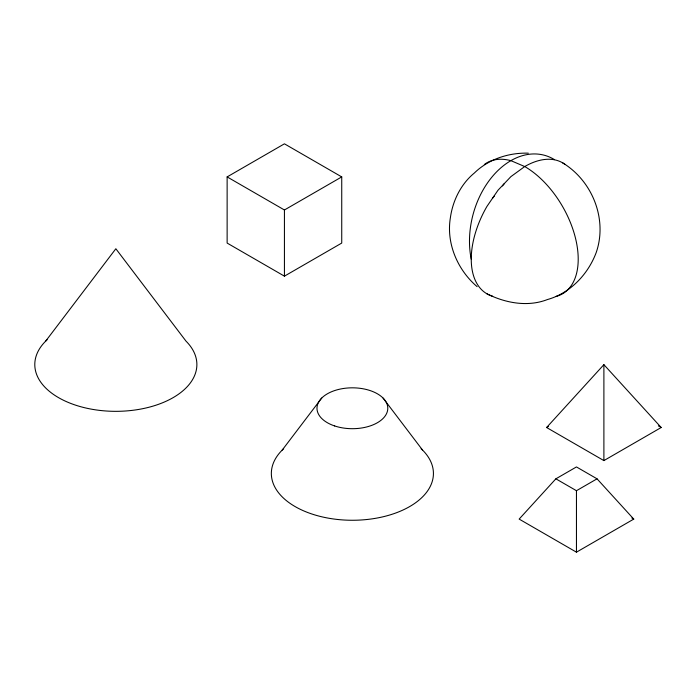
<?xml version="1.0" encoding="UTF-8"?>
<svg xmlns="http://www.w3.org/2000/svg" width="696" height="696" viewBox="0 0 696 696"><rect width="100%" height="100%" fill="white"/><g stroke="black" fill="none" stroke-linecap="round" stroke-linejoin="round"><path stroke-width="1.04" d="M45.658 341.153L115.841 248.75L186.023 341.153A81.041 46.789 0 0 1 167.205 400.731A81.041 46.789 0 0 1 62.327 399.687A81.041 46.789 0 0 1 47.102 339.761M282.202 450.086L321.735 398.042M492.455 198.36L494.447 195.872M502.442 185.928L504.435 183.448M546.595 427.509L603.893 364.652L661.2 427.509L603.893 460.595L546.595 427.509L548.474 426.43M555.869 478.822L519.155 519.094L576.453 552.18L633.76 519.094L597.038 478.822L576.453 466.938L555.869 478.822L576.453 490.706L597.038 478.822M227.131 176.906L284.429 143.82L341.736 176.906L341.736 243.069L284.429 276.155L227.131 243.069L227.131 176.906L284.429 209.983L341.736 176.906M528.316 153.172C508.767 152.554 488.453 159.193 474.359 173.017C460.943 184.005 452.731 200.692 450.382 217.735C446.084 243.348 457.559 270.013 477.125 286.656M486.913 293.799C505.427 303.038 527.638 307.24 547.413 299.558C570.181 293.19 588.042 274.398 596.211 252.526C607.738 219.214 592.357 180.812 562.551 162.794M658.381 425.882L661.2 427.509M631.881 518.015L633.76 519.094M383.044 398.042L422.568 450.086M603.893 364.652L603.893 460.595M576.453 490.706L576.453 552.18M284.429 209.983L284.429 276.155M421.124 448.694A81.041 46.789 0 0 1 405.194 508.967A81.041 46.789 0 0 1 299.584 508.967A81.041 46.789 0 0 1 283.646 448.694M484.32 164.508A75.638 43.665 60 0 1 510.89 160.654L524.732 166.544A75.638 43.665 -60 0 1 565.143 164.508M555.747 296.513A75.638 43.665 60 0 0 575.67 238.911A75.638 43.665 60 0 0 524.732 166.544L510.89 176.636L497.988 190.252L486.913 206.46A75.638 43.665 -60 0 0 492.681 296.235M471.244 259.173A75.638 53.479 -75 0 1 492.298 176.619A75.638 53.479 -75 0 1 554.503 159.645M334.689 425.961A35.4 20.436 0 0 0 387.785 408.265A35.4 20.436 0 0 0 334.689 390.56A35.4 20.436 0 0 0 334.689 425.961"/></g></svg>
